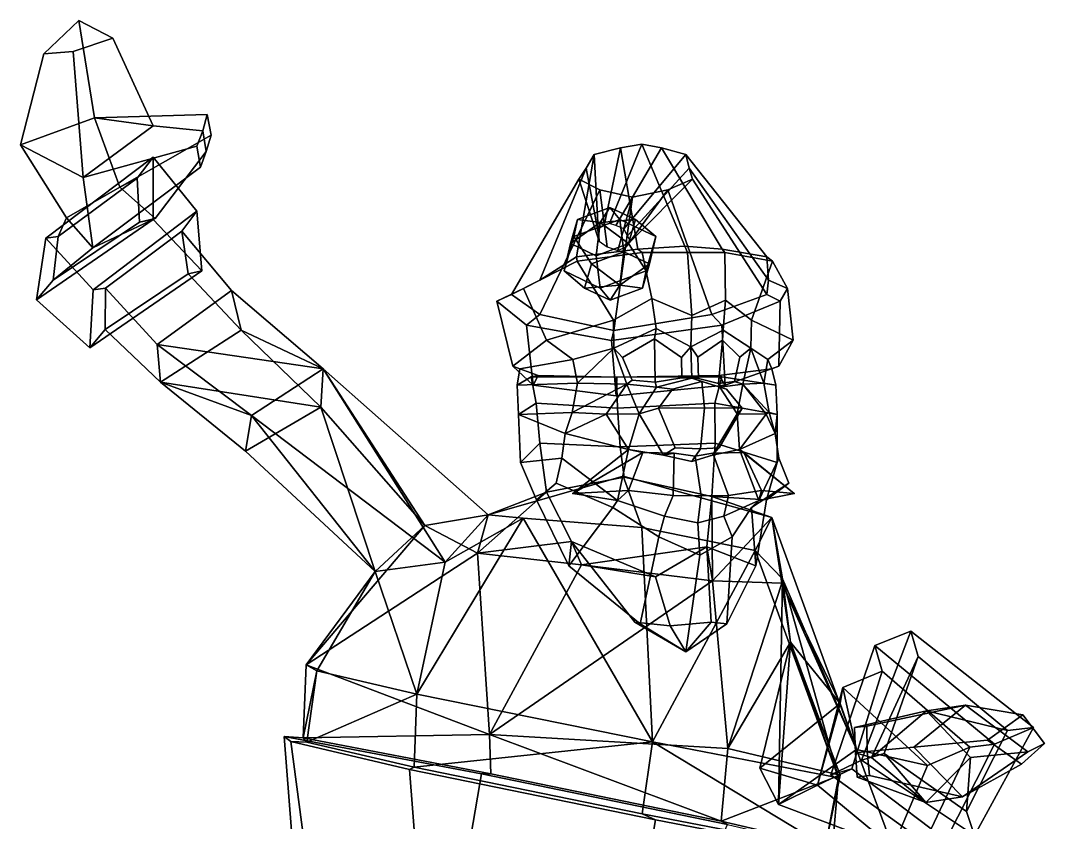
# Model space of a CAD drawing. Extents: x -275 to 183, y -167 to 372.
# Drawn here: x -275.5 to 183.3, y 13.2 to 372.4 of the extents above; entities that cross this region are included whole.
import ezdxf

# ---------------------------------------------------------------- set-up
doc = ezdxf.new("R2010")
doc.units = 0

msp = doc.modelspace()

# ---------------------------------------------------------------- linework, layer by layer
for p in [(-28.079103, 160.485352, 109.070656), (71.139854, 160.485352, 77.878273)]:
    msp.add_point(p)
for points in [[(-265.044647, 357.353241, 98.27195), (-249.31131, 372.354248, 100.000168), (-242.312637, 328.821533, 46.83334), (-275.460449, 316.669342, 55.377964)], [(-251.823013, 358.460968, 117.540092), (-234.019684, 364.397156, 112.85096), (-249.31131, 372.354248, 100.000168), (-265.044647, 357.353241, 98.27195)], [(-234.019684, 364.397156, 112.85096), (-215.973404, 325.145966, 79.166481), (-242.312637, 328.821533, 46.83334), (-249.31131, 372.354248, 100.000168)], [(-251.823013, 358.460968, 117.540092), (-247.375351, 302.001587, 78.153206), (-215.973404, 325.145966, 79.166481), (-234.019684, 364.397156, 112.85096)], [(-251.823013, 358.460968, 117.540092), (-265.044647, 357.353241, 98.27195), (-275.460449, 316.669342, 55.377964), (-247.375351, 302.001587, 78.153206)], [(-275.460449, 316.669342, 55.377964), (-242.312637, 328.821533, 46.83334), (-231.029724, 297.713837, 21.683832), (-254.911026, 283.921631, 25.782209)], [(-191.80191, 330.26178, 77.770691), (-190.103455, 320.984955, 68.909653), (-231.029724, 297.713837, 21.683832), (-242.312637, 328.821533, 46.83334)], [(-193.790192, 322.969055, 86.264961), (-191.80191, 330.26178, 77.770691), (-242.312637, 328.821533, 46.83334), (-215.973404, 325.145966, 79.166481)], [(-193.790192, 322.969055, 86.264961), (-192.210159, 313.684967, 77.362183), (-190.103455, 320.984955, 68.909653), (-191.80191, 330.26178, 77.770691)], [(-196.458466, 316.003571, 94.327408), (-193.790192, 322.969055, 86.264961), (-215.973404, 325.145966, 79.166481), (-247.375351, 302.001587, 78.153206)], [(-196.458466, 316.003571, 94.327408), (-194.765915, 306.698883, 85.436562), (-192.210159, 313.684967, 77.362183), (-193.790192, 322.969055, 86.264961)], [(-247.375351, 302.001587, 78.153206), (-275.460449, 316.669342, 55.377964), (-254.911026, 283.921631, 25.782209), (-243.030334, 270.535736, 48.845375)], [(-192.210159, 313.684967, 77.362183), (-215.171906, 283.736084, 47.403671), (-231.029724, 297.713837, 21.683832), (-190.103455, 320.984955, 68.909653)], [(-11.66468, 281.392151, -10.502401), (-13.962158, 280.518921, -8.822879), (-6.609684, 315.253387, 37.502274), (2.874606, 316.975616, 35.572361)], [(-11.66468, 281.392151, -10.502401), (2.874606, 316.975616, 35.572361), (11.75708, 315.253387, 31.728148), (-8.819464, 280.518921, -10.439633)], [(22.165695, 271.315369, 96.841484), (2.874606, 316.975616, 35.572361), (-6.609684, 315.253387, 37.502274), (1.096137, 269.954895, 95.803085)], [(22.165695, 271.315369, 96.841484), (38.85088, 269.954895, 83.933769), (11.75708, 315.253387, 31.728148), (2.874606, 316.975616, 35.572361)], [(-196.458466, 316.003571, 94.327408), (-247.375351, 302.001587, 78.153206), (-243.030334, 270.535736, 48.845375), (-194.765915, 306.698883, 85.436562)], [(-194.765915, 306.698883, 85.436562), (-243.030334, 270.535736, 48.845375), (-215.171906, 283.736084, 47.403671), (-192.210159, 313.684967, 77.362183)], [(-42.869122, 256.091492, 68.992783), (-26.372225, 266.539154, 91.322914), (-18.506475, 312.302338, 39.440201), (-22.123779, 306.224182, 36.865532)], [(-26.372225, 266.539154, 91.322914), (1.096137, 269.954895, 95.803085), (-6.609684, 315.253387, 37.502274), (-18.506475, 312.302338, 39.440201)], [(-16.679613, 279.022675, -6.328327), (-16.428543, 275.940887, -3.028884), (-22.123779, 306.224182, 36.865532), (-18.506475, 312.302338, 39.440201)], [(-13.962158, 280.518921, -8.822879), (-16.679613, 279.022675, -6.328327), (-18.506475, 312.302338, 39.440201), (-6.609684, 315.253387, 37.502274)], [(-8.819464, 280.518921, -10.439633), (11.75708, 315.253387, 31.728148), (22.622656, 312.302338, 26.510063), (-5.163455, 279.022675, -9.948763)], [(-5.163455, 279.022675, -9.948763), (22.622656, 312.302338, 26.510063), (24.115999, 306.224182, 22.328712), (-3.481405, 275.940887, -7.09919)], [(58.814407, 266.539154, 64.542), (22.622656, 312.302338, 26.510063), (11.75708, 315.253387, 31.728148), (38.85088, 269.954895, 83.933769)], [(59.566269, 256.091492, 36.789215), (24.115999, 306.224182, 22.328712), (22.622656, 312.302338, 26.510063), (58.814407, 266.539154, 64.542)], [(-264.07663, 274.865692, -9.656222), (-216.091064, 311.199463, 5.887064), (-196.516617, 286.985657, -3.057023), (-242.962067, 251.706482, -20.372677)], [(-264.07663, 274.865692, -9.656222), (-258.561615, 275.646027, 0.279782), (-223.124786, 301.76358, 12.726861), (-216.091064, 311.199463, 5.887064)], [(-216.056763, 283.207306, 73.281097), (-216.091064, 311.199463, 5.887064), (-223.124786, 301.76358, 12.726861), (-222.182922, 281.965454, 63.111084)], [(-194.157639, 260.184418, 63.919716), (-196.516617, 286.985657, -3.057023), (-216.091064, 311.199463, 5.887064), (-216.056763, 283.207306, 73.281097)], [(-55.533745, 249.616638, 49.614464), (-42.869122, 256.091492, 68.992783), (-22.123779, 306.224182, 36.865532), (-25.319885, 301.321259, 34.876167)], [(-16.428543, 275.940887, -3.028884), (-16.303926, 273.454987, -0.342919), (-25.319885, 301.321259, 34.876167), (-22.123779, 306.224182, 36.865532)], [(-3.481405, 275.940887, -7.09919), (24.115999, 306.224182, 22.328712), (25.598839, 301.321259, 18.868383), (-2.046682, 273.454956, -4.825095)], [(58.864292, 249.616638, 13.650089), (25.598839, 301.321259, 18.868383), (24.115999, 306.224182, 22.328712), (59.566269, 256.091492, 36.789215)], [(-254.911026, 283.921631, 25.782209), (-231.029724, 297.713837, 21.683832), (-223.124786, 301.76358, 12.726861), (-258.561615, 275.646027, 0.279782)], [(-215.171906, 283.736084, 47.403671), (-222.182922, 281.965454, 63.111084), (-223.124786, 301.76358, 12.726861), (-231.029724, 297.713837, 21.683832)], [(-42.753483, 240.713806, 24.953728), (-55.533745, 249.616638, 49.614464), (-25.319885, 301.321259, 34.876167), (-15.932958, 296.528564, 28.998266)], [(-16.303926, 273.454987, -0.342919), (-12.67897, 271.024963, 1.181378), (-15.932958, 296.528564, 28.998266), (-25.319885, 301.321259, 34.876167)], [(-2.046682, 273.454956, -4.825095), (25.598839, 301.321259, 18.868383), (14.537145, 296.528564, 19.419102), (-4.147342, 271.024963, -1.500785)], [(34.272057, 240.713806, 0.738494), (14.537145, 296.528564, 19.419102), (25.598839, 301.321259, 18.868383), (58.864292, 249.616638, 13.650089)], [(-9.683948, 233.556213, -4.468119), (-42.753483, 240.713806, 24.953728), (-15.932958, 296.528564, 28.998266), (-1.262046, 293.299744, 22.414234)], [(-12.67897, 271.024963, 1.181378), (-7.899709, 269.387848, 1.473509), (-1.262046, 293.299744, 22.414234), (-15.932958, 296.528564, 28.998266)], [(-9.683948, 233.556213, -4.468119), (-1.262046, 293.299744, 22.414234), (14.537145, 296.528564, 19.419102), (34.272057, 240.713806, 0.738494)], [(-4.147342, 271.024963, -1.500785), (14.537145, 296.528564, 19.419102), (-1.262046, 293.299744, 22.414234), (-7.899709, 269.387848, 1.473509)], [(-242.962067, 251.706482, -20.372677), (-196.516617, 286.985657, -3.057023), (-203.189438, 277.986664, 3.541058), (-237.387527, 252.469788, -10.270493)], [(-194.157639, 260.184418, 63.919716), (-200.414474, 258.892456, 53.587376), (-203.189438, 277.986664, 3.541058), (-196.516617, 286.985657, -3.057023)], [(-7.029368, 283.205414, 4.208642), (-11.460556, 288.670502, -9.886408), (-25.98139, 283.248077, -10.698405), (-27.564945, 275.536957, 3.060321)], [(-11.460556, 288.670502, -9.886408), (-15.844894, 281.950073, -23.832434), (-25.98139, 283.248077, -10.698405)], [(-11.460556, 288.670502, -9.886408), (-0.016459, 283.248077, -18.861231), (-15.844894, 281.950073, -23.832434)], [(-7.029368, 283.205414, 4.208642), (9.155005, 275.536957, -8.483652), (-0.016459, 283.248077, -18.861231), (-11.460556, 288.670502, -9.886408)], [(-244.345581, 225.713959, 36.767937), (-194.157639, 260.184418, 63.919716), (-216.056763, 283.207306, 73.281097), (-268.229492, 247.215393, 48.382629)], [(-268.229492, 247.215393, 48.382629), (-216.056763, 283.207306, 73.281097), (-222.182922, 281.965454, 63.111084), (-260.844147, 256.081085, 43.609562)], [(-243.030334, 270.535736, 48.845375), (-254.911026, 283.921631, 25.782209), (-258.561615, 275.646027, 0.279782), (-260.844147, 256.081085, 43.609562)], [(-243.030334, 270.535736, 48.845375), (-260.844147, 256.081085, 43.609562), (-222.182922, 281.965454, 63.111084), (-215.171906, 283.736084, 47.403671)], [(-27.564945, 275.536957, 3.060321), (-25.98139, 283.248077, -10.698405), (-29.058157, 272.403229, -20.485214), (-31.916168, 260.199951, -10.780371)], [(-25.98139, 283.248077, -10.698405), (-15.844894, 281.950073, -23.832434), (-29.058157, 272.403229, -20.485214)], [(-15.844894, 281.950073, -23.832434), (-17.614105, 266.980743, -29.460068), (-29.058157, 272.403229, -20.485214)], [(-7.029368, 283.205414, 4.208642), (-27.564945, 275.536957, 3.060321), (-19.667887, 263.33374, 9.384049), (-5.147054, 268.756165, 10.196046)], [(-15.844894, 281.950073, -23.832434), (-3.093227, 272.403229, -28.648041), (-17.614105, 266.980743, -29.460068)], [(-0.016459, 283.248077, -18.861231), (-3.093227, 272.403229, -28.648041), (-15.844894, 281.950073, -23.832434)], [(-7.029368, 283.205414, 4.208642), (-5.147054, 268.756165, 10.196046), (6.297041, 263.33374, 1.221225), (9.155005, 275.536957, -8.483652)], [(9.155005, 275.536957, -8.483652), (4.803782, 260.199951, -22.324345), (-3.093227, 272.403229, -28.648041), (-0.016459, 283.248077, -18.861231)], [(-268.229492, 247.215393, 48.382629), (-260.844147, 256.081085, 43.609562), (-258.561615, 275.646027, 0.279782), (-264.07663, 274.865692, -9.656222)], [(-237.387527, 252.469788, -10.270493), (-203.189438, 277.986664, 3.541058), (-180.915375, 251.420258, -6.722412), (-214.295456, 227.194092, -21.776424)], [(-180.915375, 251.420258, -6.722412), (-203.189438, 277.986664, 3.541058), (-200.414474, 258.892456, 53.587376), (-176.674194, 233.72937, 43.201008)], [(-27.564945, 275.536957, 3.060321), (-31.916168, 260.199951, -10.780371), (-22.744656, 252.488892, -0.40276), (-19.667887, 263.33374, 9.384049)], [(9.155005, 275.536957, -8.483652), (6.297041, 263.33374, 1.221225), (3.220273, 252.488892, -8.565585), (4.803782, 260.199951, -22.324345)], [(-244.345581, 225.713959, 36.767937), (-268.229492, 247.215393, 48.382629), (-264.07663, 274.865692, -9.656222), (-242.962067, 251.706482, -20.372677)], [(-29.058157, 272.403229, -20.485214), (-17.614105, 266.980743, -29.460068), (-15.731796, 252.531494, -23.472683), (-31.916168, 260.199951, -10.780371)], [(-3.093227, 272.403229, -28.648041), (4.803782, 260.199951, -22.324345), (-15.731796, 252.531494, -23.472683), (-17.614105, 266.980743, -29.460068)], [(23.371954, 268.510345, 100.678436), (22.165695, 271.315369, 96.841484), (1.096137, 269.954895, 95.803085), (3.017884, 268.401184, 100.619965)], [(23.371954, 268.510345, 100.678436), (40.031082, 268.401184, 88.98378), (38.85088, 269.954895, 83.933769), (22.165695, 271.315369, 96.841484)], [(-26.076063, 264.527039, 96.40741), (-26.372225, 266.539154, 91.322914), (-42.869122, 256.091492, 68.992783), (-50.197948, 252.270538, 73.351486)], [(3.017884, 268.401184, 100.619965), (1.096137, 269.954895, 95.803085), (-26.372225, 266.539154, 91.322914), (-26.076063, 264.527039, 96.40741)], [(7.402966, 247.91571, 106.709846), (3.017884, 268.401184, 100.619965), (-26.076063, 264.527039, 96.40741), (-9.807226, 238.205078, 101.784195)], [(-5.147054, 268.756165, 10.196046), (-19.667887, 263.33374, 9.384049), (-6.916258, 253.786896, 4.56846)], [(-5.147054, 268.756165, 10.196046), (-6.916258, 253.786896, 4.56846), (6.297041, 263.33374, 1.221225)], [(25.262957, 240.254761, 106.693474), (23.371954, 268.510345, 100.678436), (3.017884, 268.401184, 100.619965), (7.402966, 247.91571, 106.709846)], [(25.262957, 240.254761, 106.693474), (40.359062, 247.128937, 96.539391), (40.031082, 268.401184, 88.98378), (23.371954, 268.510345, 100.678436)], [(40.031082, 268.401184, 88.98378), (61.480896, 264.527039, 68.881317), (58.814407, 266.539154, 64.542), (38.85088, 269.954895, 83.933769)], [(40.359062, 247.128937, 96.539391), (52.047169, 238.205078, 82.338463), (61.480896, 264.527039, 68.881317), (40.031082, 268.401184, 88.98378)], [(61.480896, 264.527039, 68.881317), (68.070786, 252.270538, 36.170242), (59.566269, 256.091492, 36.789215), (58.814407, 266.539154, 64.542)], [(-9.807226, 238.205078, 101.784195), (-26.076063, 264.527039, 96.40741), (-50.197948, 252.270538, 73.351486), (-39.807877, 229.117096, 92.906601)], [(-19.667887, 263.33374, 9.384049), (-22.744656, 252.488892, -0.40276), (-6.916258, 253.786896, 4.56846)], [(6.297041, 263.33374, 1.221225), (-6.916258, 253.786896, 4.56846), (3.220273, 252.488892, -8.565585)], [(52.047169, 238.205078, 82.338463), (70.739326, 229.117096, 58.152851), (68.070786, 252.270538, 36.170242), (61.480896, 264.527039, 68.881317)], [(-244.345581, 225.713959, 36.767937), (-237.500748, 233.92334, 32.361416), (-200.414474, 258.892456, 53.587376), (-194.157639, 260.184418, 63.919716)], [(-176.674194, 233.72937, 43.201008), (-200.414474, 258.892456, 53.587376), (-237.500748, 233.92334, 32.361416), (-212.714966, 210.396484, 20.418222)], [(-22.744656, 252.488892, -0.40276), (-31.916168, 260.199951, -10.780371), (-15.731796, 252.531494, -23.472683), (-11.300601, 247.066406, -9.377613)], [(3.220273, 252.488892, -8.565585), (-11.300601, 247.066406, -9.377613), (-15.731796, 252.531494, -23.472683), (4.803782, 260.199951, -22.324345)], [(-244.345581, 225.713959, 36.767937), (-242.962067, 251.706482, -20.372677), (-237.387527, 252.469788, -10.270493), (-237.500748, 233.92334, 32.361416)], [(-212.714966, 210.396484, 20.418222), (-237.500748, 233.92334, 32.361416), (-237.387527, 252.469788, -10.270493), (-214.295456, 227.194092, -21.776424)], [(-50.197948, 252.270538, 73.351486), (-42.869122, 256.091492, 68.992783), (-55.533745, 249.616638, 49.614464), (-62.094505, 246.692627, 50.600338)], [(-6.916258, 253.786896, 4.56846), (-22.744656, 252.488892, -0.40276), (-11.300601, 247.066406, -9.377613)], [(-6.916258, 253.786896, 4.56846), (-11.300601, 247.066406, -9.377613), (3.220273, 252.488892, -8.565585)], [(68.070786, 252.270538, 36.170242), (64.80896, 246.692627, 10.704514), (58.864292, 249.616638, 13.650089), (59.566269, 256.091492, 36.789215)], [(-214.295456, 227.194092, -21.776424), (-180.915375, 251.420258, -6.722412), (-139.888672, 216.37207, -2.659973)], [(-176.674194, 233.72937, 43.201008), (-139.888672, 216.37207, -2.659973), (-180.915375, 251.420258, -6.722412)], [(-39.807877, 229.117096, 92.906601), (-50.197948, 252.270538, 73.351486), (-62.094505, 246.692627, 50.600338), (-54.980835, 217.555298, 59.892792)], [(-62.094505, 246.692627, 50.600338), (-55.533745, 249.616638, 49.614464), (-42.753483, 240.713806, 24.953728), (-48.86198, 235.828552, 23.958105)], [(7.402966, 247.91571, 106.709846), (-9.807226, 238.205078, 101.784195), (-9.625278, 225.622467, 101.386955), (9.345205, 234.467926, 107.657288)], [(25.262957, 240.254761, 106.693474), (7.402966, 247.91571, 106.709846), (9.345205, 234.467926, 107.657288), (24.82143, 226.270874, 105.289047)], [(64.80896, 246.692627, 10.704514), (38.712002, 235.828552, -3.573341), (34.272057, 240.713806, 0.738494), (58.864292, 249.616638, 13.650089)], [(70.739326, 229.117096, 58.152851), (64.292152, 217.555298, 22.39583), (64.80896, 246.692627, 10.704514), (68.070786, 252.270538, 36.170242)], [(-54.980835, 217.555298, 59.892792), (-62.094505, 246.692627, 50.600338), (-48.86198, 235.828552, 23.958105), (-45.735107, 209.008545, 30.918943)], [(25.262957, 240.254761, 106.693474), (24.82143, 226.270874, 105.289047), (39.265095, 233.664612, 98.290207), (40.359062, 247.128937, 96.539391)], [(64.292152, 217.555298, 22.39583), (40.13065, 209.008545, 3.924527), (38.712002, 235.828552, -3.573341), (64.80896, 246.692627, 10.704514)], [(40.359062, 247.128937, 96.539391), (39.265095, 233.664612, 98.290207), (51.670643, 225.622467, 82.116791), (52.047169, 238.205078, 82.338463)], [(-48.86198, 235.828552, 23.958105), (-42.753483, 240.713806, 24.953728), (-9.683948, 233.556213, -4.468119), (-10.770439, 229.009827, -7.924109)], [(38.712002, 235.828552, -3.573341), (-10.770439, 229.009827, -7.924109), (-9.683948, 233.556213, -4.468119), (34.272057, 240.713806, 0.738494)], [(-45.735107, 209.008545, 30.918943), (-48.86198, 235.828552, 23.958105), (-10.770439, 229.009827, -7.924109), (-8.55983, 204.286163, -0.892441)], [(-27.992783, 220.58313, 89.924644), (-9.625278, 225.622467, 101.386955), (-9.807226, 238.205078, 101.784195), (-39.807877, 229.117096, 92.906601)], [(40.13065, 209.008545, 3.924527), (-8.55983, 204.286163, -0.892441), (-10.770439, 229.009827, -7.924109), (38.712002, 235.828552, -3.573341)], [(8.49549, 229.830322, 105.817543), (9.345205, 234.467926, 107.657288), (-9.625278, 225.622467, 101.386955), (-5.831975, 221.446228, 100.046394)], [(8.49549, 229.830322, 105.817543), (20.575779, 221.460999, 103.738029), (24.82143, 226.270874, 105.289047), (9.345205, 234.467926, 107.657288)], [(59.343338, 220.58313, 62.467976), (70.739326, 229.117096, 58.152851), (52.047169, 238.205078, 82.338463), (51.670643, 225.622467, 82.116791)], [(-212.714966, 210.396484, 20.418222), (-140.969681, 199.107056, 41.773098), (-176.674194, 233.72937, 43.201008)], [(-176.674194, 233.72937, 43.201008), (-140.969681, 199.107056, 41.773098), (-139.888672, 216.37207, -2.659973)], [(8.813942, 210.334351, 103.831718), (8.49549, 229.830322, 105.817543), (-5.831975, 221.446228, 100.046394), (-1.384776, 211.260925, 101.698517)], [(20.575779, 221.460999, 103.738029), (8.49549, 229.830322, 105.817543), (8.813942, 210.334351, 103.831718), (20.833256, 212.345062, 104.55703)], [(39.074692, 229.134857, 95.994469), (39.265095, 233.664612, 98.290207), (24.82143, 226.270874, 105.289047), (27.902134, 221.580536, 101.623589)], [(39.074692, 229.134857, 95.994469), (46.814644, 221.561768, 80.870895), (51.670643, 225.622467, 82.116791), (39.265095, 233.664612, 98.290207)], [(-214.295456, 227.194092, -21.776424), (-139.888672, 216.37207, -2.659973), (-171.985519, 195.498627, -14.2104)], [(-212.714966, 210.396484, 20.418222), (-214.295456, 227.194092, -21.776424), (-171.985519, 195.498627, -14.2104)], [(-39.807877, 229.117096, 92.906601), (-54.980835, 217.555298, 59.892792), (-51.809196, 216.365051, 58.959511), (-27.992783, 220.58313, 89.924644)], [(-26.01429, 209.951141, 89.640121), (-9.625278, 225.622467, 101.386955), (-27.992783, 220.58313, 89.924644)], [(-3.790455, 209.421814, 103.5075), (-9.625278, 225.622467, 101.386955), (-26.01429, 209.951141, 89.640121)], [(-1.384776, 211.260925, 101.698517), (-5.831975, 221.446228, 100.046394), (-9.625278, 225.622467, 101.386955), (-3.790455, 209.421814, 103.5075)], [(20.833256, 212.345062, 104.55703), (25.214424, 212.102661, 106.539101), (24.82143, 226.270874, 105.289047), (20.575779, 221.460999, 103.738029)], [(28.219189, 212.077576, 102.632095), (27.902134, 221.580536, 101.623589), (24.82143, 226.270874, 105.289047), (25.214424, 212.102661, 106.539101)], [(27.902134, 221.580536, 101.623589), (28.219189, 212.077576, 102.632095), (37.150051, 209.721008, 94.263824), (39.074692, 229.134857, 95.994469)], [(37.150051, 209.721008, 94.263824), (44.386299, 210.707153, 85.397194), (46.814644, 221.561768, 80.870895), (39.074692, 229.134857, 95.994469)], [(44.386299, 210.707153, 85.397194), (48.098831, 209.421814, 87.194588), (51.670643, 225.622467, 82.116791), (46.814644, 221.561768, 80.870895)], [(48.098831, 209.421814, 87.194588), (57.557945, 209.951141, 63.366737), (51.670643, 225.622467, 82.116791)], [(57.557945, 209.951141, 63.366737), (59.343338, 220.58313, 62.467976), (51.670643, 225.622467, 82.116791)], [(70.739326, 229.117096, 58.152851), (59.343338, 220.58313, 62.467976), (61.157032, 216.365051, 23.445265), (64.292152, 217.555298, 22.39583)], [(-27.992783, 220.58313, 89.924644), (-51.809196, 216.365051, 58.959511), (-53.000858, 209.078156, 60.185226), (-26.01429, 209.951141, 89.640121)], [(59.343338, 220.58313, 62.467976), (57.557945, 209.951141, 63.366737), (62.835678, 209.078156, 23.768616), (61.157032, 216.365051, 23.445265)], [(-85.238174, 129.689941, -41.772362), (-171.985519, 195.498627, -14.2104), (-139.888672, 216.37207, -2.659973)], [(-94.387688, 146.221008, 28.530294), (-139.888672, 216.37207, -2.659973), (-140.969681, 199.107056, 41.773098)], [(-94.387688, 146.221008, 28.530294), (-65.893478, 151.029083, -2.36865), (-139.888672, 216.37207, -2.659973)], [(-85.238174, 129.689941, -41.772362), (-139.888672, 216.37207, -2.659973), (-65.893478, 151.029083, -2.36865)], [(-54.980835, 217.555298, 59.892792), (-45.735107, 209.008545, 30.918943), (-43.633038, 213.31897, 28.982277), (-51.809196, 216.365051, 58.959511)], [(-53.000858, 209.078156, 60.185226), (-51.809196, 216.365051, 58.959511), (-43.633038, 213.31897, 28.982277), (-46.69017, 212.710754, 26.968176)], [(64.292152, 217.555298, 22.39583), (61.157032, 216.365051, 23.445265), (37.29855, 213.31897, 3.53906), (40.13065, 209.008545, 3.924527)], [(62.835678, 209.078156, 23.768616), (38.653248, 212.710754, 0.137971), (37.29855, 213.31897, 3.53906), (61.157032, 216.365051, 23.445265)], [(-52.361946, 195.887665, 62.290161), (-53.000858, 209.078156, 60.185226), (-46.69017, 212.710754, 26.968176), (-44.511211, 201.011353, 24.747095)], [(-46.69017, 212.710754, 26.968176), (-43.633038, 213.31897, 28.982277), (-8.291673, 212.5979, -0.039468), (-8.540322, 212.612854, -0.830389)], [(-44.511211, 201.011353, 24.747095), (-46.69017, 212.710754, 26.968176), (-8.540322, 212.612854, -0.830389), (-8.096128, 198.738983, 0.582537)], [(-45.735107, 209.008545, 30.918943), (-8.55983, 204.286163, -0.892441), (-8.291673, 212.5979, -0.039468), (-43.633038, 213.31897, 28.982277)], [(40.13065, 209.008545, 3.924527), (37.29855, 213.31897, 3.53906), (-8.291673, 212.5979, -0.039468), (-8.55983, 204.286163, -0.892441)], [(38.653248, 212.710754, 0.137971), (-8.540322, 212.612854, -0.830389), (-8.291673, 212.5979, -0.039468), (37.29855, 213.31897, 3.53906)], [(35.595352, 201.011353, -0.43675), (-8.096128, 198.738983, 0.582537), (-8.540322, 212.612854, -0.830389), (38.653248, 212.710754, 0.137971)], [(8.813942, 210.334351, 103.831718), (-1.384776, 211.260925, 101.698517), (-3.790455, 209.421814, 103.5075), (9.504897, 208.150757, 105.919884)], [(8.813942, 210.334351, 103.831718), (9.504897, 208.150757, 105.919884), (25.214424, 212.102661, 106.539101), (20.833256, 212.345062, 104.55703)], [(29.777781, 210.738953, 120.193016), (25.214424, 212.102661, 106.539101), (9.504897, 208.150757, 105.919884), (16.682949, 207.299164, 120.629219)], [(29.777781, 210.738953, 120.193016), (40.766586, 207.299164, 113.057823), (37.743652, 208.150757, 97.042206), (25.214424, 212.102661, 106.539101)], [(37.150051, 209.721008, 94.263824), (28.219189, 212.077576, 102.632095), (25.214424, 212.102661, 106.539101), (37.743652, 208.150757, 97.042206)], [(63.516155, 195.887665, 25.860483), (35.595352, 201.011353, -0.43675), (38.653248, 212.710754, 0.137971), (62.835678, 209.078156, 23.768616)], [(-212.714966, 210.396484, 20.418222), (-174.703293, 179.499207, 23.327892), (-140.969681, 199.107056, 41.773098)], [(-212.714966, 210.396484, 20.418222), (-171.985519, 195.498627, -14.2104), (-174.703293, 179.499207, 23.327892)], [(-26.01429, 209.951141, 89.640121), (-53.000858, 209.078156, 60.185226), (-52.361946, 195.887665, 62.290161), (-28.382826, 196.851776, 90.247841)], [(-28.382826, 196.851776, 90.247841), (-3.790455, 209.421814, 103.5075), (-26.01429, 209.951141, 89.640121)], [(-13.162666, 196.071533, 109.805748), (-3.790455, 209.421814, 103.5075), (-28.382826, 196.851776, 90.247841)], [(-13.162666, 196.071533, 109.805748), (1.705543, 196.229614, 108.312088), (-3.790455, 209.421814, 103.5075)], [(1.705543, 196.229614, 108.312088), (9.504897, 208.150757, 105.919884), (-3.790455, 209.421814, 103.5075)], [(10.295481, 198.736694, 123.906517), (16.682949, 207.299164, 120.629219), (9.504897, 208.150757, 105.919884), (1.705543, 196.229614, 108.312088)], [(31.021975, 198.928528, 124.150635), (29.777781, 210.738953, 120.193016), (16.682949, 207.299164, 120.629219), (10.295481, 198.736694, 123.906517)], [(31.021975, 198.928528, 124.150635), (47.880302, 198.736694, 112.09063), (40.766586, 207.299164, 113.057823), (29.777781, 210.738953, 120.193016)], [(37.150051, 209.721008, 94.263824), (37.743652, 208.150757, 97.042206), (48.098831, 209.421814, 87.194588), (44.386299, 210.707153, 85.397194)], [(45.508816, 196.229614, 94.541245), (48.098831, 209.421814, 87.194588), (37.743652, 208.150757, 97.042206)], [(47.880302, 198.736694, 112.09063), (45.508816, 196.229614, 94.541245), (37.743652, 208.150757, 97.042206), (40.766586, 207.299164, 113.057823)], [(58.557072, 196.071533, 87.258545), (48.098831, 209.421814, 87.194588), (45.508816, 196.229614, 94.541245)], [(59.848152, 196.851776, 62.509842), (57.557945, 209.951141, 63.366737), (48.098831, 209.421814, 87.194588)], [(58.557072, 196.071533, 87.258545), (59.848152, 196.851776, 62.509842), (48.098831, 209.421814, 87.194588)], [(57.557945, 209.951141, 63.366737), (59.848152, 196.851776, 62.509842), (63.516155, 195.887665, 25.860483), (62.835678, 209.078156, 23.768616)], [(-174.703293, 179.499207, 23.327892), (-116.546692, 125.622742, -12.611819), (-140.969681, 199.107056, 41.773098)], [(-116.546692, 125.622742, -12.611819), (-94.387688, 146.221008, 28.530294), (-140.969681, 199.107056, 41.773098)], [(-51.52684, 174.335571, 63.491554), (-52.361946, 195.887665, 62.290161), (-44.511211, 201.011353, 24.747095), (-42.873524, 183.02829, 27.31316)], [(-42.873524, 183.02829, 27.31316), (-44.511211, 201.011353, 24.747095), (-8.096128, 198.738983, 0.582537), (-6.759013, 181.385925, 4.835732)], [(35.720581, 183.02829, 2.6048), (-6.759013, 181.385925, 4.835732), (-8.096128, 198.738983, 0.582537), (35.595352, 201.011353, -0.43675)], [(17.84409, 180.98114, 116.493591), (10.295481, 198.736694, 123.906517), (1.705543, 196.229614, 108.312088), (12.602702, 177.642212, 104.656128)], [(29.214764, 180.467896, 118.40213), (31.021975, 198.928528, 124.150635), (10.295481, 198.736694, 123.906517), (17.84409, 180.98114, 116.493591)], [(29.214764, 180.467896, 118.40213), (37.447899, 180.98114, 110.330559), (47.880302, 198.736694, 112.09063), (31.021975, 198.928528, 124.150635)], [(37.447899, 180.98114, 110.330559), (34.47998, 177.642212, 97.778366), (45.508816, 196.229614, 94.541245), (47.880302, 198.736694, 112.09063)], [(63.518726, 174.335571, 27.323608), (35.720581, 183.02829, 2.6048), (35.595352, 201.011353, -0.43675), (63.516155, 195.887665, 25.860483)], [(-174.703293, 179.499207, 23.327892), (-171.985519, 195.498627, -14.2104), (-116.546692, 125.622742, -12.611819)], [(-116.546692, 125.622742, -12.611819), (-171.985519, 195.498627, -14.2104), (-85.238174, 129.689941, -41.772362)], [(-28.382826, 196.851776, 90.247841), (-52.361946, 195.887665, 62.290161), (-31.470259, 187.327515, 90.650505)], [(-32.943344, 176.397949, 91.318932), (-31.470259, 187.327515, 90.650505), (-52.361946, 195.887665, 62.290161), (-51.52684, 174.335571, 63.491554)], [(-31.470259, 187.327515, 90.650505), (-13.162666, 196.071533, 109.805748), (-28.382826, 196.851776, 90.247841)], [(-3.122748, 180.253296, 103.407593), (-13.162666, 196.071533, 109.805748), (-31.470259, 187.327515, 90.650505)], [(-3.122748, 180.253296, 103.407593), (1.705543, 196.229614, 108.312088), (-13.162666, 196.071533, 109.805748)], [(12.602702, 177.642212, 104.656128), (1.705543, 196.229614, 108.312088), (-3.122748, 180.253296, 103.407593)], [(34.47998, 177.642212, 97.778366), (46.66217, 180.253296, 87.756248), (45.508816, 196.229614, 94.541245)], [(46.66217, 180.253296, 87.756248), (58.557072, 196.071533, 87.258545), (45.508816, 196.229614, 94.541245)], [(46.66217, 180.253296, 87.756248), (62.610596, 187.327515, 61.073429), (58.557072, 196.071533, 87.258545)], [(62.610596, 187.327515, 61.073429), (59.848152, 196.851776, 62.509842), (58.557072, 196.071533, 87.258545)], [(59.848152, 196.851776, 62.509842), (62.610596, 187.327515, 61.073429), (63.516155, 195.887665, 25.860483)], [(64.201164, 176.397949, 60.778709), (63.518726, 174.335571, 27.323608), (63.516155, 195.887665, 25.860483), (62.610596, 187.327515, 61.073429)], [(-32.943344, 176.397949, 91.318932), (-8.000587, 157.437256, 111.592461), (-3.122748, 180.253296, 103.407593), (-31.470259, 187.327515, 90.650505)], [(64.201164, 176.397949, 60.778709), (62.610596, 187.327515, 61.073429), (46.66217, 180.253296, 87.756248), (55.345959, 157.437256, 91.677612)], [(-44.249435, 157.730408, 65.538422), (-51.52684, 174.335571, 63.491554), (-42.873524, 183.02829, 27.31316), (-39.821022, 161.172913, 37.125568)], [(-39.821022, 161.172913, 37.125568), (-42.873524, 183.02829, 27.31316), (-6.759013, 181.385925, 4.835732), (-5.050858, 167.79718, 8.963569)], [(3.333962, 178.854645, 116.055832), (-3.122748, 180.253296, 103.407593), (-28.079103, 160.485352, 109.070656)], [(-28.079103, 160.485352, 109.070656), (-3.122748, 180.253296, 103.407593), (-8.000587, 157.437256, 111.592461)], [(34.181183, 159.149353, 25.80607), (-5.050858, 167.79718, 8.963569), (-6.759013, 181.385925, 4.835732), (35.720581, 183.02829, 2.6048)], [(3.333962, 178.854645, 116.055832), (17.390032, 178.59259, 111.760086), (12.602702, 177.642212, 104.656128), (-3.122748, 180.253296, 103.407593)], [(29.214764, 180.467896, 118.40213), (17.84409, 180.98114, 116.493591), (12.602702, 177.642212, 104.656128), (25.317953, 174.864136, 106.868416)], [(29.214764, 180.467896, 118.40213), (25.317953, 174.864136, 106.868416), (34.47998, 177.642212, 97.778366), (37.447899, 180.98114, 110.330559)], [(58.721672, 157.730408, 33.166439), (34.181183, 159.149353, 25.80607), (35.720581, 183.02829, 2.6048), (63.518726, 174.335571, 27.323608)], [(48.604343, 178.854645, 101.823761), (46.66217, 180.253296, 87.756248), (34.47998, 177.642212, 97.778366), (34.618763, 178.59259, 106.343735)], [(48.604343, 178.854645, 101.823761), (71.139854, 160.485352, 77.878273), (46.66217, 180.253296, 87.756248)], [(71.139854, 160.485352, 77.878273), (55.345959, 157.437256, 91.677612), (46.66217, 180.253296, 87.756248)], [(-44.249435, 157.730408, 65.538422), (-35.539085, 165.144836, 95.476768), (-32.943344, 176.397949, 91.318932), (-51.52684, 174.335571, 63.491554)], [(-32.943344, 176.397949, 91.318932), (-35.539085, 165.144836, 95.476768), (-10.049869, 154.201385, 102.796028), (-8.000587, 157.437256, 111.592461)], [(-3.073035, 161.809692, 120.607666), (3.333962, 178.854645, 116.055832), (-28.079103, 160.485352, 109.070656)], [(17.390032, 178.59259, 111.760086), (3.333962, 178.854645, 116.055832), (-3.073035, 161.809692, 120.607666), (16.902678, 159.632019, 123.417107)], [(26.82938, 177.182861, 111.676071), (25.317953, 174.864136, 106.868416), (12.602702, 177.642212, 104.656128), (17.390032, 178.59259, 111.760086)], [(16.902678, 159.632019, 123.417107), (29.500811, 159.429626, 120.173553), (26.82938, 177.182861, 111.676071), (17.390032, 178.59259, 111.760086)], [(26.82938, 177.182861, 111.676071), (34.618763, 178.59259, 106.343735), (34.47998, 177.642212, 97.778366), (25.317953, 174.864136, 106.868416)], [(41.688652, 159.632019, 115.624908), (34.618763, 178.59259, 106.343735), (26.82938, 177.182861, 111.676071), (29.500811, 159.429626, 120.173553)], [(34.618763, 178.59259, 106.343735), (41.688652, 159.632019, 115.624908), (56.463367, 161.809692, 101.890648), (48.604343, 178.854645, 101.823761)], [(56.463367, 161.809692, 101.890648), (71.139854, 160.485352, 77.878273), (48.604343, 178.854645, 101.823761)], [(64.201164, 176.397949, 60.778709), (55.345959, 157.437256, 91.677612), (51.993233, 154.201385, 83.290962), (68.709106, 165.144836, 62.703297)], [(58.721672, 157.730408, 33.166439), (63.518726, 174.335571, 27.323608), (64.201164, 176.397949, 60.778709), (68.709106, 165.144836, 62.703297)], [(-5.511713, 168.338745, 4.387434), (2.881127, 145.232452, -45.628307), (-50.263763, 149.53302, -49.417686), (-65.893478, 151.029083, -2.36865)], [(-5.511713, 168.338745, 4.387434), (-65.893478, 151.029083, -2.36865), (-39.821022, 161.172913, 37.125568), (-5.050858, 167.79718, 8.963569)], [(-10.049869, 154.201385, 102.796028), (-35.539085, 165.144836, 95.476768), (-44.249435, 157.730408, 65.538422), (-29.824463, 128.108093, 77.81852)], [(-5.511713, 168.338745, 4.387434), (61.103043, 149.715759, 5.735111), (53.664696, 135.002258, -23.262329), (2.881127, 145.232452, -45.628307)], [(-5.050858, 167.79718, 8.963569), (34.181183, 159.149353, 25.80607), (61.103043, 149.715759, 5.735111), (-5.511713, 168.338745, 4.387434)], [(51.993233, 154.201385, 83.290962), (53.918331, 128.108093, 51.491516), (58.721672, 157.730408, 33.166439), (68.709106, 165.144836, 62.703297)], [(-65.893478, 151.029083, -2.36865), (-70.793205, 133.765564, 48.561321), (-39.821022, 161.172913, 37.125568)], [(-70.793205, 133.765564, 48.561321), (-28.556213, 138.973816, 65.009102), (-39.821022, 161.172913, 37.125568)], [(-29.824463, 128.108093, 77.81852), (-44.249435, 157.730408, 65.538422), (-39.821022, 161.172913, 37.125568), (-28.556213, 138.973816, 65.009102)], [(-8.000587, 157.437256, 111.592461), (-3.073035, 161.809692, 120.607666), (-28.079103, 160.485352, 109.070656)], [(16.902678, 159.632019, 123.417107), (-3.073035, 161.809692, 120.607666), (-8.000587, 157.437256, 111.592461), (12.980767, 150.317444, 114.281799)], [(41.688652, 159.632019, 115.624908), (39.677784, 150.317444, 105.888809), (55.345959, 157.437256, 91.677612), (56.463367, 161.809692, 101.890648)], [(55.345959, 157.437256, 91.677612), (71.139854, 160.485352, 77.878273), (56.463367, 161.809692, 101.890648)], [(10.563437, 141.169128, 117.203491), (12.980767, 150.317444, 114.281799), (-8.000587, 157.437256, 111.592461), (-10.049869, 154.201385, 102.796028)], [(29.500811, 159.429626, 120.173553), (16.902678, 159.632019, 123.417107), (12.980767, 150.317444, 114.281799), (27.971579, 147.359222, 115.309258)], [(29.500811, 159.429626, 120.173553), (27.971579, 147.359222, 115.309258), (39.677784, 150.317444, 105.888809), (41.688652, 159.632019, 115.624908)], [(53.918331, 128.108093, 51.491516), (31.943165, 136.668701, 52.114342), (34.181183, 159.149353, 25.80607), (58.721672, 157.730408, 33.166439)], [(34.476715, 121.427582, 63.102997), (34.181183, 159.149353, 25.80607), (31.943165, 136.668701, 52.114342)], [(61.103043, 149.715759, 5.735111), (34.181183, 159.149353, 25.80607), (34.476715, 121.427582, 63.102997)], [(43.332069, 141.169128, 106.901718), (51.993233, 154.201385, 83.290962), (55.345959, 157.437256, 91.677612), (39.677784, 150.317444, 105.888809)], [(2.158996, 102.156479, 101.090401), (10.563437, 141.169128, 117.203491), (-10.049869, 154.201385, 102.796028), (-29.824463, 128.108093, 77.81852)], [(41.004646, 102.156479, 88.878128), (53.918331, 128.108093, 51.491516), (51.993233, 154.201385, 83.290962), (43.332069, 141.169128, 106.901718)], [(-97.885193, 70.701675, -101.972008), (-50.263763, 149.53302, -49.417686), (7.657674, 49.333954, -100.601089)], [(-97.885193, 70.701675, -101.972008), (-85.238174, 129.689941, -41.772362), (-50.263763, 149.53302, -49.417686)], [(-94.387688, 146.221008, 28.530294), (-70.793205, 133.765564, 48.561321), (-65.893478, 151.029083, -2.36865)], [(-85.238174, 129.689941, -41.772362), (-65.893478, 151.029083, -2.36865), (-50.263763, 149.53302, -49.417686)], [(7.657674, 49.333954, -100.601089), (-50.263763, 149.53302, -49.417686), (2.881127, 145.232452, -45.628307)], [(28.86096, 132.833679, 118.138268), (27.971579, 147.359222, 115.309258), (12.980767, 150.317444, 114.281799), (10.563437, 141.169128, 117.203491)], [(28.86096, 132.833679, 118.138268), (43.332069, 141.169128, 106.901718), (39.677784, 150.317444, 105.888809), (27.971579, 147.359222, 115.309258)], [(65.584534, 120.39032, 59.154995), (61.103043, 149.715759, 5.735111), (34.476715, 121.427582, 63.102997)], [(65.907623, 122.272949, -12.904138), (53.664696, 135.002258, -23.262329), (61.103043, 149.715759, 5.735111)], [(65.584534, 120.39032, 59.154995), (99.105232, 45.809753, -29.569757), (61.103043, 149.715759, 5.735111)], [(65.907623, 122.272949, -12.904138), (61.103043, 149.715759, 5.735111), (99.105232, 45.809753, -29.569757)], [(-147.432968, 83.80249, 43.730213), (-94.387688, 146.221008, 28.530294), (-116.546692, 125.622742, -12.611819)], [(-147.432968, 83.80249, 43.730213), (-70.793205, 133.765564, 48.561321), (-94.387688, 146.221008, 28.530294)], [(7.657674, 49.333954, -100.601089), (2.881127, 145.232452, -45.628307), (53.664696, 135.002258, -23.262329)], [(-24.167881, 128.572632, 62.436794), (-28.556213, 138.973816, 65.009102), (-70.793205, 133.765564, 48.561321)], [(2.158996, 102.156479, 101.090401), (-29.824463, 128.108093, 77.81852), (-28.556213, 138.973816, 65.009102), (-0.304267, 102.823761, 85.189445)], [(-0.304267, 102.823761, 85.189445), (-28.556213, 138.973816, 65.009102), (9.020804, 123.185547, 55.029289), (15.523306, 101.182892, 75.712906)], [(9.020804, 123.185547, 55.029289), (-28.556213, 138.973816, 65.009102), (-24.167881, 128.572632, 62.436794)], [(22.559999, 89.644424, 98.095718), (28.86096, 132.833679, 118.138268), (10.563437, 141.169128, 117.203491), (2.158996, 102.156479, 101.090401)], [(22.559999, 89.644424, 98.095718), (41.004646, 102.156479, 88.878128), (43.332069, 141.169128, 106.901718), (28.86096, 132.833679, 118.138268)], [(-65.407616, 52.5634, 105.319031), (-70.793205, 133.765564, 48.561321), (-147.432968, 83.80249, 43.730213)], [(-65.407616, 52.5634, 105.319031), (-24.167881, 128.572632, 62.436794), (-70.793205, 133.765564, 48.561321)], [(9.020804, 123.185547, 55.029289), (-24.167881, 128.572632, 62.436794), (31.943165, 136.668701, 52.114342)], [(-24.167881, 128.572632, 62.436794), (34.476715, 121.427582, 63.102997), (31.943165, 136.668701, 52.114342)], [(91.008972, 33.138794, -34.358829), (7.657674, 49.333954, -100.601089), (53.664696, 135.002258, -23.262329)], [(33.926189, 102.823761, 74.428101), (15.523306, 101.182892, 75.712906), (9.020804, 123.185547, 55.029289), (31.943165, 136.668701, 52.114342)], [(41.004646, 102.156479, 88.878128), (33.926189, 102.823761, 74.428101), (31.943165, 136.668701, 52.114342), (53.918331, 128.108093, 51.491516)], [(91.008972, 33.138794, -34.358829), (53.664696, 135.002258, -23.262329), (65.907623, 122.272949, -12.904138)], [(-97.885193, 70.701675, -101.972008), (-116.546692, 125.622742, -12.611819), (-85.238174, 129.689941, -41.772362)], [(-65.407616, 52.5634, 105.319031), (34.476715, 121.427582, 63.102997), (-24.167881, 128.572632, 62.436794)], [(-147.432968, 83.80249, 43.730213), (-116.546692, 125.622742, -12.611819), (-142.659363, 81.047913, -45.406807)], [(-142.659363, 81.047913, -45.406807), (-116.546692, 125.622742, -12.611819), (-97.885193, 70.701675, -101.972008)], [(-65.407616, 52.5634, 105.319031), (41.461193, 46.239624, 111.343391), (34.476715, 121.427582, 63.102997)], [(41.461193, 46.239624, 111.343391), (65.584534, 120.39032, 59.154995), (34.476715, 121.427582, 63.102997)], [(41.461193, 46.239624, 111.343391), (69.443138, 93.944977, 28.405893), (65.584534, 120.39032, 59.154995)], [(65.907623, 122.272949, -12.904138), (99.105232, 45.809753, -29.569757), (64.06321, 21.195526, -33.880596)], [(69.443138, 93.944977, 28.405893), (65.907623, 122.272949, -12.904138), (64.06321, 21.195526, -33.880596)], [(69.443138, 93.944977, 28.405893), (91.73391, 66.46463, 17.756817), (65.584534, 120.39032, 59.154995)], [(65.584534, 120.39032, 59.154995), (91.73391, 66.46463, 17.756817), (99.105232, 45.809753, -29.569757)], [(91.008972, 33.138794, -34.358829), (65.907623, 122.272949, -12.904138), (69.443138, 93.944977, 28.405893)], [(22.559999, 89.644424, 98.095718), (-0.304267, 102.823761, 85.189445), (15.523306, 101.182892, 75.712906)], [(22.559999, 89.644424, 98.095718), (2.158996, 102.156479, 101.090401), (-0.304267, 102.823761, 85.189445)], [(22.559999, 89.644424, 98.095718), (15.523306, 101.182892, 75.712906), (33.926189, 102.823761, 74.428101)], [(22.559999, 89.644424, 98.095718), (33.926189, 102.823761, 74.428101), (41.004646, 102.156479, 88.878128)], [(87.543297, 34.447708, 80.553474), (101.310898, 41.12326, 111.107452), (123.374313, 98.876572, 82.557381), (107.214539, 92.506195, 54.352039)], [(101.310898, 41.12326, 111.107452), (111.487022, 44.11792, 104.519234), (126.666168, 87.451263, 83.619164), (123.374313, 98.876572, 82.557381)], [(107.214539, 92.506195, 54.352039), (123.374313, 98.876572, 82.557381), (178.295975, 55.763123, 61.335758), (160.847641, 48.200897, 35.109207)], [(123.374313, 98.876572, 82.557381), (126.666168, 87.451263, 83.619164), (166.699493, 54.362747, 68.325172), (178.295975, 55.763123, 61.335758)], [(41.461193, 46.239624, 111.343391), (91.769226, 34.430191, 38.505054), (69.443138, 93.944977, 28.405893)], [(55.77594, 37.572739, 6.547603), (91.73391, 66.46463, 17.756817), (69.443138, 93.944977, 28.405893)], [(55.77594, 37.572739, 6.547603), (69.443138, 93.944977, 28.405893), (64.06321, 21.195526, -33.880596)], [(91.769226, 34.430191, 38.505054), (91.008972, 33.138794, -34.358829), (69.443138, 93.944977, 28.405893)], [(87.543297, 34.447708, 80.553474), (107.214539, 92.506195, 54.352039), (110.531281, 80.871735, 55.453495), (96.96035, 37.234085, 74.452805)], [(107.214539, 92.506195, 54.352039), (160.847641, 48.200897, 35.109207), (149.755432, 46.941498, 41.774025), (110.531281, 80.871735, 55.453495)], [(130.15947, 22.084229, 82.606918), (105.805138, 42.264328, 91.169479), (126.666168, 87.451263, 83.619164), (111.487022, 44.11792, 104.519234)], [(105.805138, 42.264328, 91.169479), (130.452805, 63.172394, 77.119888), (166.699493, 54.362747, 68.325172), (126.666168, 87.451263, 83.619164)], [(-148.757568, 51.023102, 31.968534), (-65.407616, 52.5634, 105.319031), (-147.432968, 83.80249, 43.730213)], [(-148.757568, 51.023102, 31.968534), (-147.432968, 83.80249, 43.730213), (-142.659363, 81.047913, -45.406807)], [(-148.757568, 51.023102, 31.968534), (-142.659363, 81.047913, -45.406807), (-147.169876, 49.123764, -47.152374)], [(-147.169876, 49.123764, -47.152374), (-142.659363, 81.047913, -45.406807), (-97.885193, 70.701675, -101.972008)], [(92.934792, 73.696228, 24.736517), (81.536118, 29.924896, 42.528584), (96.96035, 37.234085, 74.452805), (110.531281, 80.871735, 55.453495)], [(130.823517, 38.649567, 12.108004), (92.934792, 73.696228, 24.736517), (110.531281, 80.871735, 55.453495), (149.755432, 46.941498, 41.774025)], [(81.536118, 29.924896, 42.528584), (92.934792, 73.696228, 24.736517), (91.73391, 66.46463, 17.756817)], [(92.934792, 73.696228, 24.736517), (99.105232, 45.809753, -29.569757), (91.73391, 66.46463, 17.756817)], [(92.934792, 73.696228, 24.736517), (130.823517, 38.649567, 12.108004), (99.105232, 45.809753, -29.569757)], [(-147.169876, 49.123764, -47.152374), (-97.885193, 70.701675, -101.972008), (-99.098175, 37.892776, -114.061897)], [(-99.098175, 37.892776, -114.061897), (-97.885193, 70.701675, -101.972008), (7.657674, 49.333954, -100.601089)], [(81.536118, 29.924896, 42.528584), (91.73391, 66.46463, 17.756817), (55.77594, 37.572739, 6.547603)], [(103.645035, 56.314087, 143.791367), (147.829849, 65.712372, 105.45208), (130.452805, 63.172394, 77.119888), (98.183716, 55.666229, 132.077438)], [(103.870422, 45.03949, 145.24823), (124.789757, 46.972229, 134.959015), (147.829849, 65.712372, 105.45208), (103.645035, 56.314087, 143.791367)], [(157.75621, 50.09848, 178.598495), (173.591354, 61.357239, 169.390869), (147.829849, 65.712372, 105.45208), (124.789757, 46.972229, 134.959015)], [(175.728409, 44.807922, 95.247215), (150.121323, 42.264328, 70.669815), (130.452805, 63.172394, 77.119888), (147.829849, 65.712372, 105.45208)], [(183.259933, 48.475281, 154.68956), (175.728409, 44.807922, 95.247215), (147.829849, 65.712372, 105.45208), (173.591354, 61.357239, 169.390869)], [(98.514191, 44.390686, 133.465179), (98.183716, 55.666229, 132.077438), (130.452805, 63.172394, 77.119888), (105.805138, 42.264328, 91.169479)], [(150.121323, 42.264328, 70.669815), (148.239548, 18.061386, 89.164238), (166.699493, 54.362747, 68.325172), (130.452805, 63.172394, 77.119888)], [(172.944412, 39.237076, 173.545471), (183.259933, 48.475281, 154.68956), (173.591354, 61.357239, 169.390869), (157.75621, 50.09848, 178.598495)], [(103.870422, 45.03949, 145.24823), (103.645035, 56.314087, 143.791367), (98.183716, 55.666229, 132.077438), (98.514191, 44.390686, 133.465179)], [(151.851181, 7.281921, 89.876877), (136.156662, -0.584976, 61.791119), (160.847641, 48.200897, 35.109207), (178.295975, 55.763123, 61.335758)], [(151.851181, 7.281921, 89.876877), (178.295975, 55.763123, 61.335758), (166.699493, 54.362747, 68.325172), (148.239548, 18.061386, 89.164238)], [(-78.169403, -19.125977, 101.144814), (-68.988815, 34.905716, 105.514168), (-157.304077, 51.70607, 37.806992), (-152.948929, -4.037674, 38.301636)], [(-68.988815, 34.905716, 105.514168), (-64.827583, 35.022766, 93.953773), (-148.757568, 51.023102, 31.968534), (-157.304077, 51.70607, 37.806992)], [(-157.304077, 51.70607, 37.806992), (-154.423431, 49.37233, -49.771881), (-146.94014, -6.993469, -48.157539), (-152.948929, -4.037674, 38.301636)], [(-154.423431, 49.37233, -49.771881), (-157.304077, 51.70607, 37.806992), (-148.757568, 51.023102, 31.968534), (-147.169876, 49.123764, -47.152374)], [(-148.757568, 51.023102, 31.968534), (-64.827583, 35.022766, 93.953773), (-65.407616, 52.5634, 105.319031)], [(38.451504, 13.795319, 98.978546), (-65.407616, 52.5634, 105.319031), (-64.827583, 35.022766, 93.953773)], [(38.451504, 13.795319, 98.978546), (41.461193, 46.239624, 111.343391), (-65.407616, 52.5634, 105.319031)], [(-146.94014, -6.993469, -48.157539), (-154.423431, 49.37233, -49.771881), (-101.188965, 36.86879, -127.20739), (-96.833817, -18.874954, -126.712746)], [(-101.188965, 36.86879, -127.20739), (-154.423431, 49.37233, -49.771881), (-147.169876, 49.123764, -47.152374), (-99.098175, 37.892776, -114.061897)], [(-99.098175, 37.892776, -114.061897), (7.657674, 49.333954, -100.601089), (3.061884, 17.028854, -109.124847)], [(88.110893, 0.664978, -47.051888), (3.061884, 17.028854, -109.124847), (7.657674, 49.333954, -100.601089)], [(88.110893, 0.664978, -47.051888), (7.657674, 49.333954, -100.601089), (91.008972, 33.138794, -34.358829)], [(38.451504, 13.795319, 98.978546), (91.769226, 34.430191, 38.505054), (41.461193, 46.239624, 111.343391)], [(104.803764, 34.154709, 146.384491), (146.552689, 24.631973, 111.505623), (124.789757, 46.972229, 134.959015), (103.870422, 45.03949, 145.24823)], [(132.457138, 10.348145, 61.089161), (115.245056, 1.936188, 30.470987), (130.823517, 38.649567, 12.108004), (149.755432, 46.941498, 41.774025)], [(172.944412, 39.237076, 173.545471), (157.75621, 50.09848, 178.598495), (124.789757, 46.972229, 134.959015), (146.552689, 24.631973, 111.505623)], [(136.156662, -0.584976, 61.791119), (132.457138, 10.348145, 61.089161), (149.755432, 46.941498, 41.774025), (160.847641, 48.200897, 35.109207)], [(172.944412, 39.237076, 173.545471), (146.552689, 24.631973, 111.505623), (175.728409, 44.807922, 95.247215), (183.259933, 48.475281, 154.68956)], [(115.245056, 1.936188, 30.470987), (64.06321, 21.195526, -33.880596), (99.105232, 45.809753, -29.569757)], [(104.803764, 34.154709, 146.384491), (103.870422, 45.03949, 145.24823), (98.514191, 44.390686, 133.465179), (99.336098, 33.504852, 134.629868)], [(99.336098, 33.504852, 134.629868), (98.514191, 44.390686, 133.465179), (105.805138, 42.264328, 91.169479), (130.15947, 22.084229, 82.606918)], [(115.245056, 1.936188, 30.470987), (99.105232, 45.809753, -29.569757), (130.823517, 38.649567, 12.108004)], [(101.310898, 41.12326, 111.107452), (151.851181, 7.281921, 89.876877), (148.239548, 18.061386, 89.164238), (111.487022, 44.11792, 104.519234)], [(130.15947, 22.084229, 82.606918), (111.487022, 44.11792, 104.519234), (148.239548, 18.061386, 89.164238), (150.121323, 42.264328, 70.669815)], [(146.552689, 24.631973, 111.505623), (130.15947, 22.084229, 82.606918), (150.121323, 42.264328, 70.669815), (175.728409, 44.807922, 95.247215)], [(-101.188965, 36.86879, -127.20739), (-99.098175, 37.892776, -114.061897), (3.061884, 17.028854, -109.124847), (8.980105, 14.289719, -123.859962)], [(-96.833817, -18.874954, -126.712746), (-101.188965, 36.86879, -127.20739), (8.980105, 14.289719, -123.859962), (-0.169395, -39.749786, -128.225189)], [(81.536118, 29.924896, 42.528584), (55.77594, 37.572739, 6.547603), (64.06321, 21.195526, -33.880596)], [(81.536118, 29.924896, 42.528584), (115.245056, 1.936188, 30.470987), (132.457138, 10.348145, 61.089161), (96.96035, 37.234085, 74.452805)], [(87.543297, 34.447708, 80.553474), (136.156662, -0.584976, 61.791119), (151.851181, 7.281921, 89.876877), (101.310898, 41.12326, 111.107452)], [(87.543297, 34.447708, 80.553474), (96.96035, 37.234085, 74.452805), (132.457138, 10.348145, 61.089161), (136.156662, -0.584976, 61.791119)], [(-78.169403, -19.125977, 101.144814), (18.802429, -38.191605, 99.778679), (41.196732, 12.232834, 108.858788), (-68.988815, 34.905716, 105.514168)], [(-68.988815, 34.905716, 105.514168), (41.196732, 12.232834, 108.858788), (38.451504, 13.795319, 98.978546), (-64.827583, 35.022766, 93.953773)], [(38.451504, 13.795319, 98.978546), (85.181068, 2.919205, 36.015812), (91.769226, 34.430191, 38.505054)], [(85.181068, 2.919205, 36.015812), (91.008972, 33.138794, -34.358829), (91.769226, 34.430191, 38.505054)], [(85.181068, 2.919205, 36.015812), (88.110893, 0.664978, -47.051888), (91.008972, 33.138794, -34.358829)], [(104.803764, 34.154709, 146.384491), (99.336098, 33.504852, 134.629868), (130.15947, 22.084229, 82.606918), (146.552689, 24.631973, 111.505623)], [(81.536118, 29.924896, 42.528584), (64.06321, 21.195526, -33.880596), (115.245056, 1.936188, 30.470987)], [(74.917542, -53.028885, -65.235703), (-0.169395, -39.749786, -128.225189), (8.980105, 14.289719, -123.859962), (97.311844, -2.604446, -56.155594)], [(97.311844, -2.604446, -56.155594), (8.980105, 14.289719, -123.859962), (3.061884, 17.028854, -109.124847), (88.110893, 0.664978, -47.051888)], [(92.042175, 0.360977, 38.448536), (85.181068, 2.919205, 36.015812), (38.451504, 13.795319, 98.978546), (41.196732, 12.232834, 108.858788)]]:
    msp.add_3dface(points)

doc.saveas('drawing.dxf')
